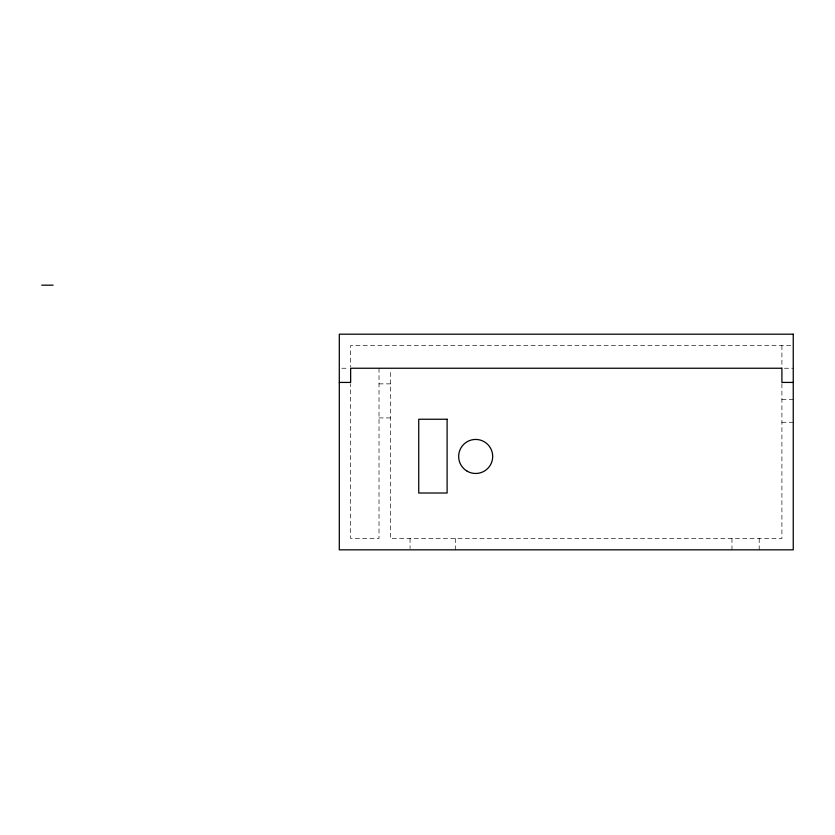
<?xml version="1.0" encoding="UTF-8"?>
<svg xmlns="http://www.w3.org/2000/svg" width="835" height="835" viewBox="0 0 835 835"><rect width="100%" height="100%" fill="white"/><g stroke="black" fill="none" stroke-linecap="round" stroke-linejoin="round"><path stroke-width="0.63" stroke-dasharray="4.17 3.13" d="M790.724 345.544L350.648 345.544L350.648 366.983M341.828 368.245L348.132 368.245M784.42 368.245L793.25 368.245M379.017 383.87L390.373 383.87M781.904 399.589L793.25 399.589M379.017 417.917L390.373 417.917M781.904 422.28L793.25 422.28M781.904 345.544L781.904 368.245M781.904 383.735L781.904 538.471L390.373 538.471L390.373 369.54M759.203 538.471L759.203 549.827M731.971 538.471L731.971 549.827M455.451 538.471L455.451 549.827M410.058 538.471L410.058 548.564M379.017 368.245L379.017 538.471L350.648 538.471L350.648 383.735"/><path stroke-width="1.25" d="M41.75 285.173L53.096 285.173M339.302 382.43L350.648 382.43L350.648 368.245L781.904 368.245L781.904 382.43L793.25 382.43M793.25 334.198L339.302 334.198L339.302 549.827L793.25 549.827L793.25 334.198M447.111 419.243L418.742 419.243L418.742 493.015L447.111 493.015L447.111 419.243M467.172 471.201A17.024 17.024 0 0 0 492.702 456.463A17.024 17.024 0 0 0 467.172 441.715A17.024 17.024 0 0 0 467.172 471.201"/></g></svg>
